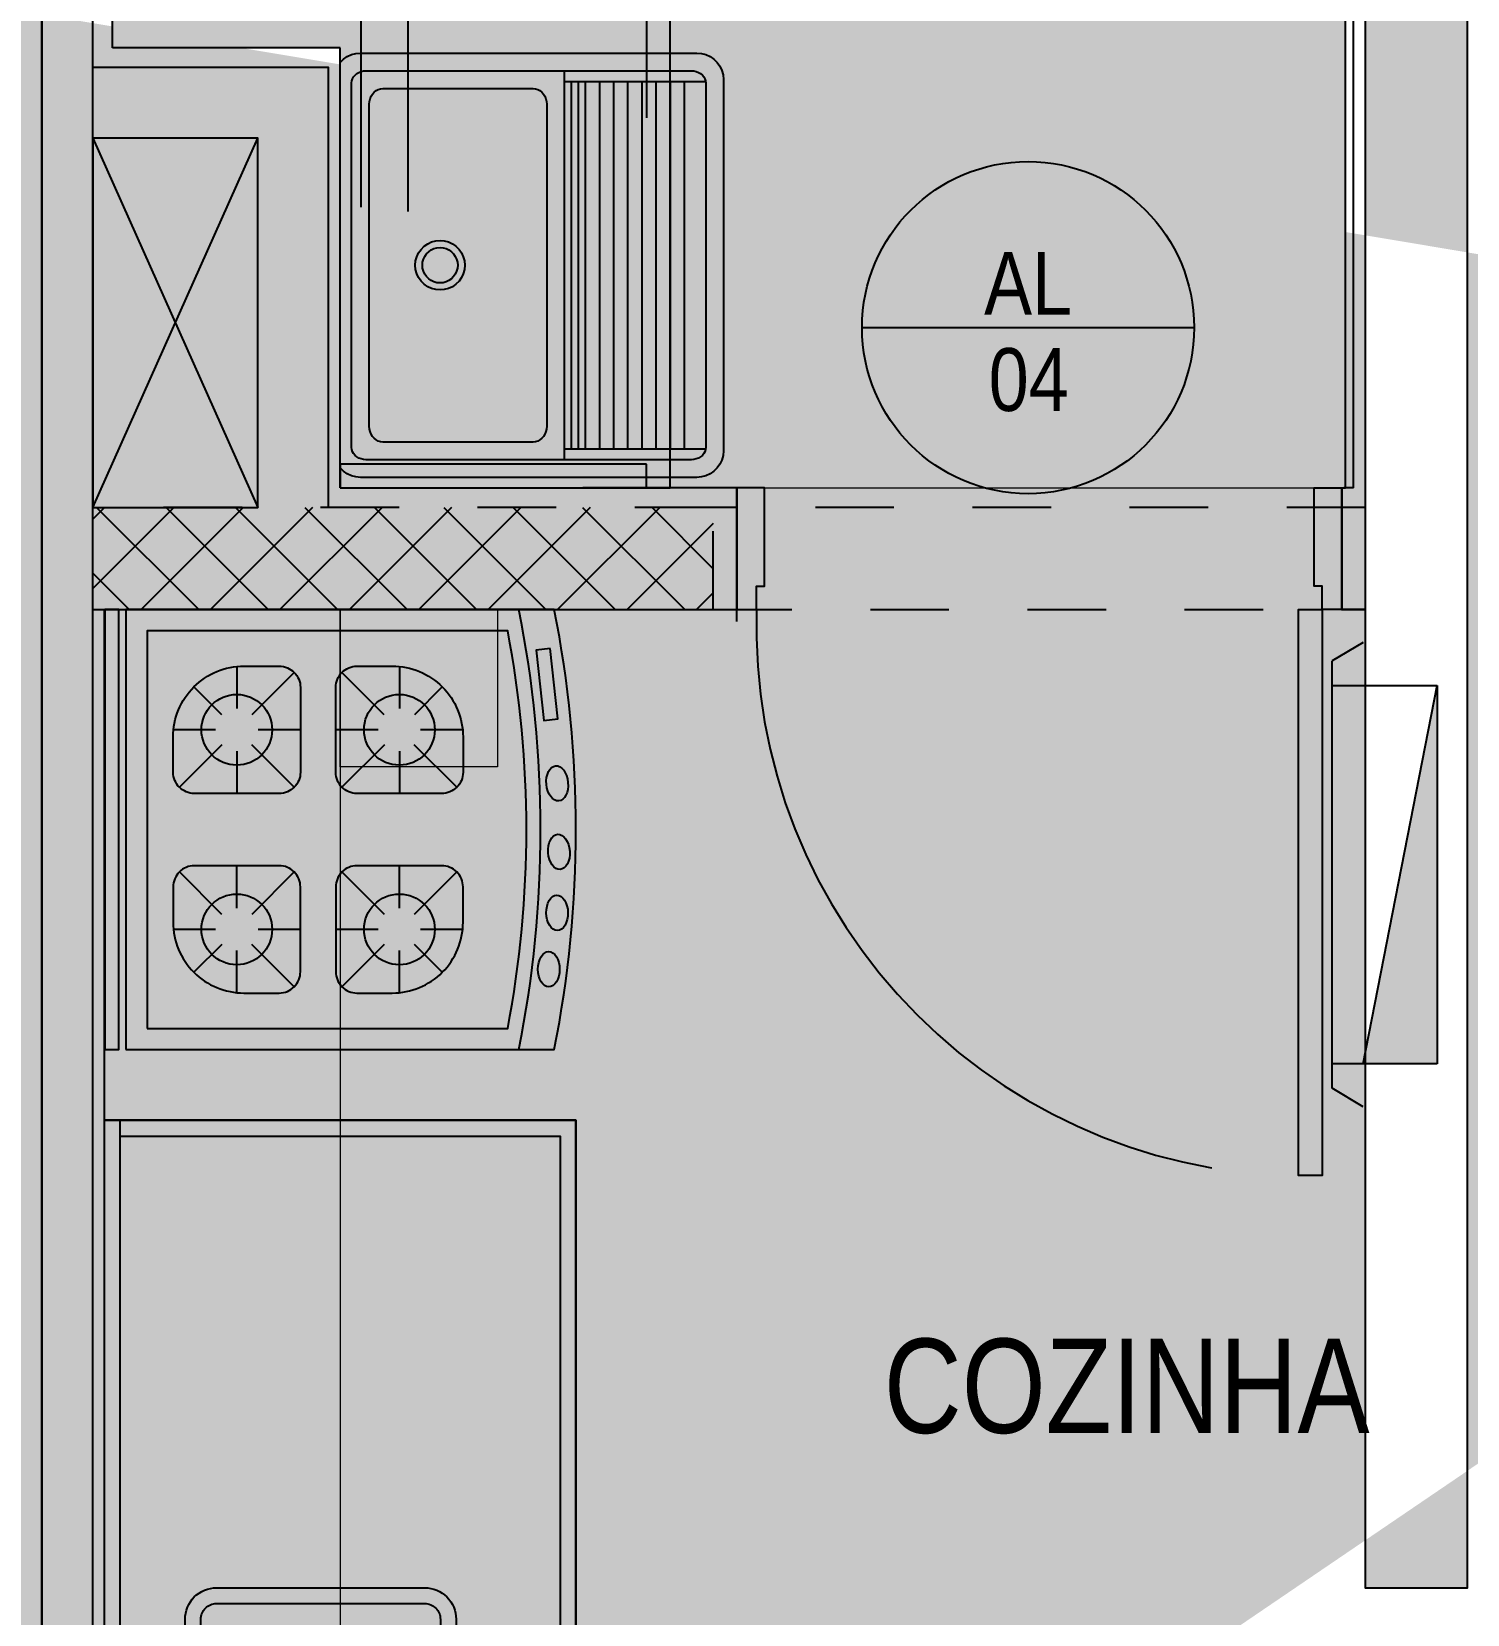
# Model space of a CAD drawing. Header units: millimetres. Extents: x -123 to 570, y -34 to 184.
# Drawn here: x -10.228 to -8.4, y 5.911 to 7.926 of the extents above; entities that cross this region are included whole.
import ezdxf
from ezdxf.enums import TextEntityAlignment as Align

# ---------------------------------------------------------------- set-up
doc = ezdxf.new("R2010")
doc.units = ezdxf.units.MM
doc.linetypes.add('TIPO$0$DASHDOT2', pattern=[12.7, 6.35, -3.175, 0, -3.175])
doc.linetypes.add('TIPO$0$DASHEDX2', pattern=[1.5, 1, -0.5])
for name, color, linetype in [('ARQ-SIM', 1, 'Continuous'), ('ARQ-TXT', 2, 'Continuous'), ('TIPO$0$1', 232, 'TIPO$0$DASHEDX2'), ('TIPO$0$102', 1, 'Continuous'), ('TIPO$0$3', 2, 'Continuous'), ('TIPO$0$ARQ-ALV ACAB', 4, 'Continuous'), ('TIPO$0$ARQ-ALV OSSO', 5, 'Continuous'), ('TIPO$0$ARQ-AUX', 7, 'Continuous'), ('TIPO$0$ARQ-CAX @ 1', 1, 'Continuous'), ('TIPO$0$ARQ-EIXO', 1, 'TIPO$0$DASHDOT2'), ('TIPO$0$ARQ-HID', 7, 'Continuous'), ('TIPO$0$ARQ-HTC', 251, 'Continuous'), ('TIPO$0$ARQ-MOB', 7, 'Continuous'), ('TIPO$0$ARQ-PRJ', 7, 'TIPO$0$DASHEDX2'), ('TIPO$0$ARQ-SIM', 1, 'Continuous'), ('TIPO$0$TME-SIMBOLOGIA', 7, 'Continuous')]:
    doc.layers.add(name, color=color, linetype=linetype)
doc.layers.add('TIPO$0$ARQ-FORRO', color=9, linetype='Continuous', lineweight=5)
doc.styles.add('Adesa', font='ARIALN.TTF')

# ---------------------------------------------------------------- blocks, each defined once
blk = doc.blocks.new('TIPO$0$PL  APTO TIPO 1')
at = {"layer": 'TIPO$0$ARQ-EIXO'}
blk.add_lwpolyline([(-8.425, 4.5225), (-10.215, 4.5225), (-10.215, 9.435)], dxfattribs=at)
blk = doc.blocks.new('TIPO$0$ARQ-MOB-COZ FOG')
at = {"layer": 'TIPO$0$ARQ-MOB'}
for p, q in [((-0.122, -0.1412), (-0.122, -0.0872)), ((-0.1029, -0.1491), (-0.0489, -0.0951)), ((0.1129, -0.1491), (0.0589, -0.0951)), ((0.132, -0.1412), (0.132, -0.0872)), ((-0.1411, -0.149), (-0.1766, -0.1135)), ((0.1511, -0.149), (0.1866, -0.1135)), ((-0.203, -0.1682), (-0.149, -0.1682)), ((-0.095, -0.1682), (-0.041, -0.1682)), ((0.105, -0.1682), (0.051, -0.1682)), ((0.213, -0.1682), (0.159, -0.1682)), ((-0.1951, -0.2413), (-0.1411, -0.1873)), ((-0.122, -0.2492), (-0.122, -0.1952)), ((-0.0489, -0.2412), (-0.1029, -0.1872)), ((0.0589, -0.2412), (0.1129, -0.1872)), ((0.132, -0.2492), (0.132, -0.1952)), ((0.2051, -0.2413), (0.1511, -0.1873)), ((-0.1411, -0.356), (-0.1951, -0.3021)), ((-0.122, -0.3482), (-0.122, -0.2942)), ((-0.1029, -0.3561), (-0.0489, -0.3021)), ((0.1129, -0.3561), (0.0589, -0.3021)), ((0.132, -0.3482), (0.132, -0.2942)), ((0.1511, -0.356), (0.2051, -0.3021)), ((-0.203, -0.3752), (-0.149, -0.3752)), ((-0.095, -0.3752), (-0.041, -0.3752)), ((0.105, -0.3752), (0.051, -0.3752)), ((0.213, -0.3752), (0.159, -0.3752)), ((-0.1766, -0.4298), (-0.1411, -0.3943)), ((-0.122, -0.4562), (-0.122, -0.4022)), ((-0.0489, -0.4482), (-0.1029, -0.3942)), ((0.0589, -0.4482), (0.1129, -0.3942)), ((0.132, -0.4562), (0.132, -0.4022)), ((0.1867, -0.4298), (0.1511, -0.3943))]:
    blk.add_line(p, q, dxfattribs=at)
for points in [[(0.285, -0.018), (0.285, 0), (-0.275, 0), (-0.275, -0.018)], [(0.2354, -0.5671), (0.2335, -0.5492), (0.144, -0.5589), (0.1459, -0.5768)]]:
    blk.add_lwpolyline(points, close=True, dxfattribs=at)
for points in [[(-0.275, -0.027), (-0.275, -0.5724, 0.09861), (0.285, -0.5724), (0.285, -0.027)], [(-0.248, -0.054), (-0.248, -0.5131, 0.094389), (0.258, -0.5131), (0.258, -0.054)], [(-0.041, -0.2222), (-0.041, -0.1142, 0.414214), (-0.068, -0.0872), (-0.113, -0.0872, 0.414214), (-0.203, -0.1772), (-0.203, -0.2222, 0.414214), (-0.176, -0.2492), (-0.068, -0.2492, 0.414214)], [(0.051, -0.2222), (0.051, -0.1142, -0.414214), (0.078, -0.0872), (0.123, -0.0872, -0.414214), (0.213, -0.1772), (0.213, -0.2222, -0.414214), (0.186, -0.2492), (0.078, -0.2492, -0.414214)], [(-0.041, -0.4292), (-0.041, -0.3212, 0.414214), (-0.068, -0.2942), (-0.176, -0.2942, 0.414214), (-0.203, -0.3212), (-0.203, -0.3662, 0.414214), (-0.113, -0.4562), (-0.068, -0.4562, 0.414214)], [(0.051, -0.4292), (0.051, -0.3212, -0.414214), (0.078, -0.2942), (0.186, -0.2942, -0.414214), (0.213, -0.3212), (0.213, -0.3662, -0.414214), (0.123, -0.4562), (0.078, -0.4562, -0.414214)]]:
    blk.add_lwpolyline(points, format="xyb", close=True, dxfattribs=at)
for centre in [(-0.122, -0.1682), (0.132, -0.1682), (-0.122, -0.3752), (0.132, -0.3752)]:
    blk.add_circle(centre, 0.045, dxfattribs=at)
blk.add_arc((0.005, 0.8731), 1.4281, 258.6932, 281.3068, dxfattribs=at)
for centre, major_axis in [((-0.1728, -0.5654), (0.0225, 0)), ((-0.1009, -0.576), (0.0225, 0.0004)), ((-0.0234, -0.5783), (0.0224, 0.0016)), ((0.0638, -0.5761), (0.0224, 0.002))]:
    blk.add_ellipse(centre, major_axis=major_axis, ratio=0.612901, start_param=3.141593, end_param=9.424778, dxfattribs=at)
blk = doc.blocks.new('TIPO$0$LAYOUT APTO TIPO 2')
at = {"layer": 'TIPO$0$ARQ-MOB', "xscale": -1, "rotation": 90}
blk.add_blockref('TIPO$0$ARQ-MOB-COZ FOG', (-25.475, -6.905, 0), dxfattribs=at)
blk = doc.blocks.new('TIPO$0$00002ITA-AIT-PR-008-BSE-PLA-TIP-R00$0$Cuba 1')
blk.add_line((0.205, 0.305), (0.205, 0.04))
for points in [[(0.165, 0, 0.414214), (0.205, 0.04), (0.205, 0.305, 0.414214), (0.165, 0.345), (-0.165, 0.345, 0.414214), (-0.205, 0.305), (-0.205, 0.04, 0.414214), (-0.165, 0)], [(-0.165, 0.02), (0.165, 0.02, 0.414214), (0.185, 0.04), (0.185, 0.305, 0.414214), (0.165, 0.325), (-0.165, 0.325, 0.414214), (-0.185, 0.305), (-0.185, 0.04, 0.414214)]]:
    blk.add_lwpolyline(points, format="xyb", close=True)
for radius in [0.0337, 0.0237]:
    blk.add_circle((0, 0.1725), radius)
blk = doc.blocks.new('*U1305')
at = {"linetype": 'Continuous'}
blk.add_lwpolyline([(0, 0), (0, 0.6), (-1.2, 0.6), (-1.2, 0)], dxfattribs=at)
at = {"lineweight": -2}
for points in [[(-1.2, 0), (-1.2, 0.6), (0, 0.6), (0, 0)], [(-1.18, 0.02), (-1.18, 0.58), (-0.02, 0.58), (-0.02, 0.02)], [(0, 0.02), (-1.2, 0.02)], [(0, 0), (-1.2, 0)]]:
    blk.add_lwpolyline(points, dxfattribs=at)
at = {"lineweight": -2, "extrusion": (0, 0, -1), "zscale": -1, "rotation": 180}
blk.add_blockref('TIPO$0$00002ITA-AIT-PR-008-BSE-PLA-TIP-R00$0$Cuba 1', (0.4, 0.4475), dxfattribs=at)
blk = doc.blocks.new('*U1310')
for points in [[(0, 0), (0, 0.7204), (0.03, 0.7204), (0.03, 0)], [(-0.025, 0), (0, 0), (0, -0.03), (0.01, -0.03), (0.01, -0.155), (-0.025, -0.155), (-0.025, 0)], [(0.745, 0), (0.72, 0), (0.72, -0.03), (0.71, -0.03), (0.71, -0.155), (0.745, -0.155), (0.745, 0)]]:
    blk.add_lwpolyline(points, close=True)
at = {"layer": 'TIPO$0$ARQ-PRJ'}
blk.add_arc((0.0208, 0.0212), 0.6996, 358.2599, 91.7013, dxfattribs=at)
blk = doc.blocks.new('TIPO$0$qdc')
blk.add_hatch(color=251).paths.add_polyline_path([(0.1605, -0.063), (0.1605, 0), (-0.1605, -0.063)])
for p, q in [((-0.197, 0), (-0.1814, 0.0263)), ((0.1814, 0.0263), (-0.1814, 0.0263)), ((-0.1605, 0.0263), (-0.1605, -0.063)), ((0.1605, -0.063), (0.1605, 0.0263)), ((0.197, 0), (0.1814, 0.0263)), ((0.1605, 0), (-0.1605, -0.063)), ((-0.1605, -0.063), (0.1605, -0.063))]:
    blk.add_line(p, q)
blk = doc.blocks.new('TIPO$0$PL APTO TIPO 3')
at = {"layer": 'TIPO$0$ARQ-FORRO'}
h = blk.add_hatch(color=256, dxfattribs=at)
h.dxf.hatch_style = 1
h.paths.add_polyline_path([(-10.135, 7.19), (-9.835, 7.19), (-9.835, 4.58), (-10.135, 4.58)])
h = blk.add_hatch(color=256, dxfattribs=at)
h.dxf.hatch_style = 1
h.paths.add_polyline_path([(-9.835, 7.19), (-9.635, 7.19), (-9.635, 6.99), (-9.835, 6.99)])
at = {"layer": 'TIPO$0$ARQ-ALV ACAB'}
for p, q in [((-10.125, 7.905), (-10.125, 9.215)), ((-8.555, 7.345), (-8.555, 8.095)), ((-9.33, 7.345), (-9.5262, 7.345, 0)), ((-9.33, 7.19), (-9.33, 7.345)), ((-8.56, 7.345), (-8.555, 7.345)), ((-8.56, 7.19), (-8.56, 7.345)), ((-10.135, 4.58), (-10.135, 7.19)), ((-10.135, 7.19), (-9.33, 7.19)), ((-8.53, 7.19), (-8.56, 7.19))]:
    blk.add_line(p, q, dxfattribs=at)
at = {"layer": 'TIPO$0$ARQ-EIXO'}
blk.add_lwpolyline([(-10.215, 9.545), (-10.215, 4.445)], dxfattribs=at)
at = {"layer": 'TIPO$0$ARQ-FORRO'}
for points in [[(-10.135, 7.19), (-9.835, 7.19), (-9.835, 4.58), (-10.135, 4.58)], [(-9.835, 7.19), (-9.635, 7.19), (-9.635, 6.99), (-9.835, 6.99)]]:
    blk.add_lwpolyline(points, close=True, dxfattribs=at)
at = {"layer": 'TIPO$0$ARQ-HTC'}
blk.add_line((-9.33, 7.175), (-9.33, 7.325), dxfattribs=at)
at = {"layer": 'TIPO$0$ARQ-CAX @ 1', "rotation": 180}
blk.add_blockref('*U1310', (-8.585, 7.19), dxfattribs=at)
at = {"layer": 'TIPO$0$ARQ-HID', "extrusion": (0, 0, -1), "xscale": -1.000000000000005, "zscale": -1.000000000000005, "rotation": 90}
blk.add_blockref('*U1305', (10.135, 5.34), dxfattribs=at)
at = {"layer": 'TIPO$0$TME-SIMBOLOGIA', "xscale": -1.500000000000005, "yscale": 1.500000000000005, "zscale": 1.5, "rotation": 90}
blk.add_blockref('TIPO$0$qdc', (-8.5329, 6.8528), dxfattribs=at)
blk = doc.blocks.new('TIPO$0$ARQ-HID-TANQUE')
for p, q in [((-0.2621, -0.0041), (-0.258, 0)), ((-0.258, 0), (0.258, 0)), ((0.258, 0), (0.2621, -0.0041)), ((-0.27, -0.0258), (-0.2695, -0.0199)), ((-0.2695, -0.0199), (-0.268, -0.0143)), ((-0.268, -0.0143), (-0.2655, -0.009)), ((-0.2655, -0.009), (-0.2621, -0.0041)), ((-0.2439, -0.0211), (-0.242, -0.0189)), ((-0.242, -0.0189), (-0.2398, -0.0171)), ((-0.2398, -0.0171), (-0.2373, -0.0157)), ((-0.2373, -0.0157), (-0.2347, -0.0149)), ((-0.2347, -0.0149), (-0.232, -0.0146)), ((-0.232, -0.0146), (0.232, -0.0146)), ((0.232, -0.0146), (0.2347, -0.0149)), ((0.2347, -0.0149), (0.2373, -0.0157)), ((0.2373, -0.0157), (0.2398, -0.0171)), ((0.2398, -0.0171), (0.242, -0.0189)), ((0.242, -0.0189), (0.2439, -0.0211)), ((0.2621, -0.0041), (0.2655, -0.009)), ((0.2655, -0.009), (0.268, -0.0143)), ((0.268, -0.0143), (0.2695, -0.0199)), ((0.2695, -0.0199), (0.27, -0.0258)), ((-0.27, -0.0258), (-0.27, -0.0258)), ((-0.27, -0.4542), (-0.27, -0.0258)), ((-0.2475, -0.0328), (-0.2473, -0.0297)), ((-0.2475, -0.0328), (-0.2475, -0.0328)), ((-0.2475, -0.4472), (-0.2475, -0.0328)), ((-0.2473, -0.0297), (-0.2466, -0.0266)), ((-0.2466, -0.0266), (-0.2454, -0.0237)), ((-0.2454, -0.0237), (-0.2439, -0.0211)), ((0.2439, -0.0211), (0.2454, -0.0237)), ((0.2454, -0.0237), (0.2466, -0.0266)), ((0.2466, -0.0266), (0.2473, -0.0297)), ((0.2473, -0.0297), (0.2475, -0.0328)), ((0.2475, -0.0328), (0.2475, -0.4472)), ((0.27, -0.0258), (0.27, -0.4542)), ((-0.234, -0.2854), (0.234, -0.2854)), ((-0.2695, -0.4601), (-0.27, -0.4542)), ((-0.268, -0.4657), (-0.2695, -0.4601)), ((-0.2473, -0.4504), (-0.2475, -0.4472)), ((-0.2466, -0.4534), (-0.2473, -0.4504)), ((-0.2454, -0.4563), (-0.2466, -0.4534)), ((-0.2439, -0.4589), (-0.2454, -0.4563)), ((-0.242, -0.4611), (-0.2439, -0.4589)), ((-0.2398, -0.463), (-0.242, -0.4611)), ((-0.2373, -0.4643), (-0.2398, -0.463)), ((0.2398, -0.463), (0.2373, -0.4643)), ((0.242, -0.4611), (0.2398, -0.463)), ((0.2439, -0.4589), (0.242, -0.4611)), ((0.2454, -0.4563), (0.2439, -0.4589)), ((0.2466, -0.4534), (0.2454, -0.4563)), ((0.2473, -0.4504), (0.2466, -0.4534)), ((0.2475, -0.4472), (0.2473, -0.4504)), ((0.2695, -0.4601), (0.268, -0.4657)), ((0.27, -0.4542), (0.2695, -0.4601)), ((-0.2655, -0.4711), (-0.268, -0.4657)), ((-0.2621, -0.4759), (-0.2655, -0.4711)), ((-0.258, -0.48), (-0.2621, -0.4759)), ((-0.2532, -0.4834), (-0.258, -0.48)), ((-0.2479, -0.4859), (-0.2532, -0.4834)), ((-0.2347, -0.4651), (-0.2373, -0.4643)), ((-0.232, -0.4654), (-0.2347, -0.4651)), ((0.232, -0.4654), (-0.232, -0.4654)), ((0.2347, -0.4651), (0.232, -0.4654)), ((0.2373, -0.4643), (0.2347, -0.4651)), ((0.2532, -0.4834), (0.2479, -0.4859)), ((0.258, -0.48), (0.2532, -0.4834)), ((0.2621, -0.4759), (0.258, -0.48)), ((0.2655, -0.4711), (0.2621, -0.4759)), ((0.268, -0.4657), (0.2655, -0.4711)), ((-0.2422, -0.4874), (-0.2479, -0.4859)), ((-0.2364, -0.4879), (-0.2422, -0.4874)), ((0.2364, -0.4879), (-0.2364, -0.4879)), ((0.2422, -0.4874), (0.2364, -0.4879)), ((0.2479, -0.4859), (0.2422, -0.4874))]:
    blk.add_line(p, q)
at = {"color": 7}
for p, q in [((-0.2179, -0.0412), (-0.215, -0.0394)), ((-0.215, -0.0394), (-0.2118, -0.0382)), ((-0.2118, -0.0382), (-0.2085, -0.0374)), ((-0.2085, -0.0374), (-0.205, -0.0371)), ((-0.205, -0.0371), (0.205, -0.0371)), ((0.205, -0.0371), (0.2085, -0.0374)), ((0.2085, -0.0374), (0.2118, -0.0382)), ((0.2118, -0.0382), (0.215, -0.0394)), ((0.215, -0.0394), (0.2179, -0.0412)), ((-0.225, -0.0544), (-0.2247, -0.0514)), ((-0.225, -0.0544), (-0.225, -0.0544)), ((-0.225, -0.2456), (-0.225, -0.0544)), ((-0.2247, -0.0514), (-0.2238, -0.0485)), ((-0.2238, -0.0485), (-0.2223, -0.0458)), ((-0.2223, -0.0458), (-0.2203, -0.0433)), ((-0.2203, -0.0433), (-0.2179, -0.0412)), ((0.2179, -0.0412), (0.2203, -0.0433)), ((0.2203, -0.0433), (0.2223, -0.0458)), ((0.2223, -0.0458), (0.2238, -0.0485)), ((0.2238, -0.0485), (0.2247, -0.0514)), ((0.2247, -0.0514), (0.225, -0.0544)), ((0.225, -0.0544), (0.225, -0.2456)), ((-0.0202, -0.103), (-0.0158, -0.0999)), ((-0.0158, -0.0999), (-0.0108, -0.0975)), ((-0.0108, -0.0975), (-0.0055, -0.0961)), ((-0.0055, -0.0961), (0, -0.0956)), ((0, -0.0956), (0.0055, -0.0961)), ((0.0055, -0.0961), (0.0108, -0.0975)), ((0.0108, -0.0975), (0.0158, -0.0999)), ((0.0158, -0.0999), (0.0202, -0.103)), ((-0.031, -0.1217), (-0.0296, -0.1164)), ((-0.0296, -0.1164), (-0.0273, -0.1114)), ((-0.0273, -0.1114), (-0.0241, -0.1069)), ((-0.0241, -0.1069), (-0.0202, -0.103)), ((-0.0222, -0.1232), (-0.0211, -0.1194)), ((-0.0211, -0.1194), (-0.0195, -0.1159)), ((-0.0195, -0.1159), (-0.0172, -0.1127)), ((-0.0172, -0.1127), (-0.0145, -0.1099)), ((-0.0145, -0.1099), (-0.0113, -0.1076)), ((-0.0113, -0.1076), (-0.0077, -0.106)), ((-0.0077, -0.106), (-0.0039, -0.105)), ((-0.0039, -0.105), (0, -0.1046)), ((0, -0.1046), (0.0039, -0.105)), ((0.0039, -0.105), (0.0077, -0.106)), ((0.0077, -0.106), (0.0113, -0.1076)), ((0.0113, -0.1076), (0.0145, -0.1099)), ((0.0145, -0.1099), (0.0172, -0.1127)), ((0.0172, -0.1127), (0.0195, -0.1159)), ((0.0195, -0.1159), (0.0211, -0.1194)), ((0.0202, -0.103), (0.0241, -0.1069)), ((0.0211, -0.1194), (0.0222, -0.1232)), ((0.0241, -0.1069), (0.0273, -0.1114)), ((0.0273, -0.1114), (0.0296, -0.1164)), ((0.0296, -0.1164), (0.031, -0.1217)), ((-0.0315, -0.1271), (-0.031, -0.1217)), ((-0.031, -0.1326), (-0.0315, -0.1271)), ((-0.0296, -0.1379), (-0.031, -0.1326)), ((-0.0273, -0.1429), (-0.0296, -0.1379)), ((-0.0225, -0.1271), (-0.0222, -0.1232)), ((-0.0222, -0.131), (-0.0225, -0.1271)), ((-0.0211, -0.1348), (-0.0222, -0.131)), ((-0.0195, -0.1384), (-0.0211, -0.1348)), ((-0.0172, -0.1416), (-0.0195, -0.1384)), ((0.0195, -0.1384), (0.0172, -0.1416)), ((0.0211, -0.1348), (0.0195, -0.1384)), ((0.0222, -0.131), (0.0211, -0.1348)), ((0.0222, -0.1232), (0.0225, -0.1271)), ((0.0225, -0.1271), (0.0222, -0.131)), ((0.0296, -0.1379), (0.0273, -0.1429)), ((0.031, -0.1326), (0.0296, -0.1379)), ((0.031, -0.1217), (0.0315, -0.1271)), ((0.0315, -0.1271), (0.031, -0.1326)), ((-0.0241, -0.1474), (-0.0273, -0.1429)), ((-0.0202, -0.1513), (-0.0241, -0.1474)), ((-0.0158, -0.1544), (-0.0202, -0.1513)), ((-0.0145, -0.1444), (-0.0172, -0.1416)), ((-0.0108, -0.1567), (-0.0158, -0.1544)), ((-0.0113, -0.1466), (-0.0145, -0.1444)), ((-0.0077, -0.1483), (-0.0113, -0.1466)), ((-0.0055, -0.1582), (-0.0108, -0.1567)), ((-0.0039, -0.1493), (-0.0077, -0.1483)), ((0, -0.1586), (-0.0055, -0.1582)), ((0, -0.1496), (-0.0039, -0.1493)), ((0.0039, -0.1493), (0, -0.1496)), ((0.0055, -0.1582), (0, -0.1586)), ((0.0077, -0.1483), (0.0039, -0.1493)), ((0.0108, -0.1567), (0.0055, -0.1582)), ((0.0113, -0.1466), (0.0077, -0.1483)), ((0.0158, -0.1544), (0.0108, -0.1567)), ((0.0145, -0.1444), (0.0113, -0.1466)), ((0.0172, -0.1416), (0.0145, -0.1444)), ((0.0202, -0.1513), (0.0158, -0.1544)), ((0.0241, -0.1474), (0.0202, -0.1513)), ((0.0273, -0.1429), (0.0241, -0.1474)), ((-0.2247, -0.2486), (-0.225, -0.2456)), ((-0.2238, -0.2515), (-0.2247, -0.2486)), ((-0.2223, -0.2542), (-0.2238, -0.2515)), ((-0.2203, -0.2567), (-0.2223, -0.2542)), ((-0.2179, -0.2588), (-0.2203, -0.2567)), ((-0.215, -0.2606), (-0.2179, -0.2588)), ((-0.2118, -0.2618), (-0.215, -0.2606)), ((-0.2085, -0.2626), (-0.2118, -0.2618)), ((0.2118, -0.2618), (0.2085, -0.2626)), ((0.215, -0.2606), (0.2118, -0.2618)), ((0.2179, -0.2588), (0.215, -0.2606)), ((0.2203, -0.2567), (0.2179, -0.2588)), ((0.2223, -0.2542), (0.2203, -0.2567)), ((0.2238, -0.2515), (0.2223, -0.2542)), ((0.2247, -0.2486), (0.2238, -0.2515)), ((0.225, -0.2456), (0.2247, -0.2486)), ((-0.205, -0.2629), (-0.2085, -0.2626)), ((0.205, -0.2629), (-0.205, -0.2629)), ((0.2085, -0.2626), (0.205, -0.2629)), ((-0.2475, -0.2854), (0.2475, -0.2854)), ((-0.234, -0.4654), (-0.234, -0.2854)), ((-0.234, -0.2944), (0.234, -0.2944)), ((-0.234, -0.2944), (0.234, -0.2944)), ((0.234, -0.2854), (0.234, -0.4654)), ((-0.234, -0.3034), (0.234, -0.3034)), ((-0.234, -0.3124), (0.234, -0.3124)), ((-0.234, -0.3304), (0.234, -0.3304)), ((-0.234, -0.3484), (0.234, -0.3484)), ((-0.234, -0.3664), (0.234, -0.3664)), ((-0.234, -0.3844), (0.234, -0.3844)), ((-0.234, -0.4024), (0.234, -0.4024)), ((-0.234, -0.4204), (0.234, -0.4204)), ((-0.234, -0.4384), (0.234, -0.4384))]:
    blk.add_line(p, q, dxfattribs=at)
blk = doc.blocks.new('TIPO$0$a.s. tipo 3')
at = {"layer": 'TIPO$0$ARQ-FORRO'}
h = blk.add_hatch(color=256, dxfattribs=at)
h.dxf.hatch_style = 1
h.paths.add_polyline_path([(4.205, 1.895), (0.025, 1.895), (0.025, 0.585), (0.315, 0.585), (0.315, 0.025), (1.595, 0.025), (1.595, 0.775), (4.205, 0.775)])
h.paths.add_polyline_path([(0.5897, 0.875), (0.5897, 1.175), (0.3397, 1.175), (0.3397, 0.875)], flags=16)
h.paths.add_polyline_path([(0.5597, 0.905), (0.5597, 1.145), (0.3697, 1.145), (0.3697, 0.905)], flags=0)
at = {"layer": 'TIPO$0$ARQ-ALV ACAB'}
for p, q in [((0.315, 0.585), (0.025, 0.585)), ((0.315, 0.025), (0.315, 0.585))]:
    blk.add_line(p, q, dxfattribs=at)
at = {"layer": 'TIPO$0$ARQ-ALV OSSO'}
blk.add_lwpolyline([(0.3, 0), (0.3, 0.56), (0, 0.56)], dxfattribs=at)
blk.add_lwpolyline([(0, 0.47), (0, 0), (0.21, 0), (0.21, 0.47)], close=True, dxfattribs=at)
at = {"layer": 'TIPO$0$ARQ-FORRO'}
blk.add_lwpolyline([(4.205, 1.895), (0.025, 1.895), (0.025, 0.585), (0.315, 0.585), (0.315, 0.025), (1.595, 0.025), (1.595, 0.775), (4.205, 0.775)], close=True, dxfattribs=at)
at = {"layer": 'TIPO$0$ARQ-PRJ'}
for p, q in [((0.3412, 2.2139, 0), (0.3412, 0.3825, 0)), ((0.4012, 2.2139, 0), (0.4012, 0.3767, 0))]:
    blk.add_line(p, q, dxfattribs=at)
at = {"layer": 'TIPO$0$ARQ-PRJ', "elevation": 0}
blk.add_lwpolyline([(0.735, 1.4961), (0.705, 1.4961), (0.705, 0.025), (0.735, 0.025)], close=True, dxfattribs=at)
at = {"layer": 'TIPO$0$ARQ-PRJ'}
blk.add_lwpolyline([(0.315, 0.025), (0.705, 0.025), (0.705, 0.055), (0.315, 0.055)], close=True, dxfattribs=at)
at = {"layer": 'TIPO$0$ARQ-SIM'}
for points in [[(0, 0.47), (0.21, 0)], [(0, 0), (0.21, 0.47)]]:
    blk.add_lwpolyline(points, dxfattribs=at)
at = {"layer": 'TIPO$0$ARQ-HID', "rotation": 90.00006226801139}
blk.add_blockref('TIPO$0$ARQ-HID-TANQUE', (0.315, 0.3084), dxfattribs=at)
blk = doc.blocks.new('TIPO$0$_H0C17BA0B36-009')
for p, q in [((1703.009027, -409.472482), (1713.985341, -398.496167)), ((1703.009027, -400.633647), (1705.146507, -398.496167)), ((1719.643713, -411.496167), (1706.643713, -398.496167)), ((1709.824176, -411.496167), (1722.824176, -398.496167)), ((1728.482547, -411.496167), (1715.482547, -398.496167)), ((1718.663011, -411.496167), (1731.663011, -398.496167)), ((1737.321382, -411.496167), (1724.321382, -398.496167)), ((1727.501846, -411.496167), (1740.501846, -398.496167)), ((1746.160217, -411.496167), (1733.160217, -398.496167)), ((1736.34068, -411.496167), (1749.34068, -398.496167)), ((1754.999052, -411.496167), (1741.999052, -398.496167)), ((1745.179515, -411.496167), (1758.179515, -398.496167)), ((1763.837886, -411.496167), (1750.837886, -398.496167)), ((1754.01835, -411.496167), (1767.01835, -398.496167)), ((1772.676721, -411.496167), (1759.676721, -398.496167)), ((1762.857185, -411.496167), (1775.857185, -398.496167)), ((1781.515556, -411.496167), (1768.515556, -398.496167)), ((1782.001832, -403.143609), (1777.354391, -398.496167)), ((1771.696019, -411.496167), (1782.001832, -401.190355)), ((1710.804878, -411.496167), (1703.009027, -403.700316)), ((1780.534854, -411.496167), (1782.001832, -410.029189))]:
    blk.add_line(p, q)
blk = doc.blocks.new('TIPO$0$est-lo-09-tip-r00')
at = {"layer": 'TIPO$0$3'}
h = blk.add_hatch(color=251, dxfattribs=at)
h.dxf.hatch_style = 1
h.paths.add_polyline_path([(-2375.992577, 18.001956), (-2388.992577, 18.001956), (-2388.992577, -40.001693), (-2375.992577, -40.001693)], flags=17)
h.paths.add_polyline_path([(-1803.99382, 289.498499), (-1817.000718, 289.498499), (-1817.000718, 195.002164), (-1803.99382, 195.002164)], flags=16)
h.paths.add_polyline_path([(-1804.000718, 36.502164), (-1816.99382, 36.502164), (-1816.99382, -10.497836), (-1804.000718, -10.497836)], flags=16)
h.paths.add_polyline_path([(1727.995651, -562.499994), (1714.995651, -562.499994), (1714.995651, -894.500027), (1660.995651, -894.500027), (1660.995651, -907.499999), (1735.002007, -907.499999), (1735.002007, -894.500027), (1727.995651, -894.500027)], flags=17)
h.paths.add_polyline_path([(2136.001786, 279.499999), (2060.005069, 279.499999), (2060.005069, 266.499999), (2123.001786, 266.499999), (2123.001786, -95.499758), (2136.001786, -95.499758)], flags=17)
h.paths.add_polyline_path([(2136.001789, -532.500242), (2123.001789, -532.500242), (2123.001789, -894.499999), (2060.005071, -894.499999), (2060.005071, -907.499999), (2136.001789, -907.499999)], flags=17)
h.paths.add_polyline_path([(1026.001832, -464.49656), (1026.001832, -451.49656), (1112.001832, -451.49656), (1112.001832, -438.500019), (863.513007, -438.500019), (863.513007, -451.499837), (1013.001832, -451.499837), (1013.001832, -930.499719), (1026.001832, -930.499719)], flags=17)
h.paths.add_polyline_path([(-747.529904, 302.500206), (-880.06261, 302.500206), (-880.06261, 289.499913), (-800.993385, 289.499913), (-800.993385, -10.497836), (-787.993385, -10.497836), (-787.993385, 289.498499), (-747.529904, 289.498499)], flags=17)
h.paths.add_polyline_path([(356.071679, 302.500206), (223.538972, 302.500206), (223.538972, 289.498875), (264.002723, 289.498875), (264.002723, -10.497836), (277.002723, -10.497836), (277.002723, 289.500289), (356.071679, 289.500289)], flags=17)
h.paths.add_polyline_path([(590.007456, 302.500084), (507.076714, 302.500084), (507.076714, 289.500123), (577.007456, 289.500123), (577.007456, 159.498275), (590.007456, 159.498275)], flags=17)
h.paths.add_polyline_path([(1728.001789, 266.500027), (1735.008144, 266.500027), (1735.008144, 279.499999), (1661.001789, 279.499999), (1661.001789, 266.500027), (1715.001789, 266.500027), (1715.001789, -65.500006), (1728.001789, -65.500006)], flags=17)
h.paths.add_polyline_path([(-2114.993661, -787.499867), (-2127.993661, -787.499867), (-2127.993661, -930.500084), (-2045.062919, -930.500084), (-2045.062919, -917.500123), (-2114.993661, -917.500123)], flags=17)
h.paths.add_polyline_path([(-1761.530069, -917.498499), (-1803.99382, -917.498499), (-1803.99382, -617.502164), (-1816.99382, -617.502164), (-1816.99382, -917.499913), (-1894.062776, -917.499913), (-1894.062776, -930.500206), (-1761.530069, -930.500206)], flags=17)
h.paths.add_polyline_path([(-747.529888, -917.498499), (-787.993369, -917.498499), (-787.993369, -617.502164), (-800.993369, -617.502164), (-800.993369, -917.499913), (-880.062594, -917.499913), (-880.062594, -930.500206), (-747.529888, -930.500206)], flags=17)
h.paths.add_polyline_path([(356.071694, -917.500289), (277.002739, -917.500289), (277.002739, -617.502164), (264.002739, -617.502164), (264.002739, -917.498875), (223.538988, -917.498875), (223.538988, -930.500206), (356.071694, -930.500206)], flags=17)
h.paths.add_polyline_path([(590.007472, -787.499447), (577.007472, -787.499447), (577.007472, -917.500123), (507.076729, -917.500123), (507.076729, -930.500084), (590.007472, -930.500084)], flags=17)
h.paths.add_polyline_path([(-3660.993102, -532.500242), (-3673.993102, -532.500242), (-3673.993102, -907.499999), (-3597.996385, -907.499999), (-3597.996385, -894.49761), (-3660.993102, -894.49761)], flags=17)
h.paths.add_polyline_path([(-3252.986965, -562.499994), (-3265.986965, -562.499994), (-3265.986965, -894.497638), (-3272.993321, -894.497638), (-3272.993321, -907.499999), (-3198.986965, -907.499999), (-3198.986965, -894.497638), (-3252.986965, -894.497638)], flags=17)
h.paths.add_polyline_path([(-2550.997638, -451.499837), (-2401.515711, -451.499837), (-2401.515711, -438.503249), (-2649.993146, -438.503249), (-2649.993146, -451.49656), (-2563.997638, -451.49656), (-2563.997638, -930.500027), (-2550.997638, -930.500027)], flags=17)
h.paths.add_polyline_path([(-2550.993146, 302.49999), (-2563.993146, 302.49999), (-2563.993146, -176.50344), (-2650.000044, -176.50344), (-2650.000044, -189.506437), (-2401.511219, -189.506437), (-2401.511219, -176.500163), (-2550.993146, -176.500163)], flags=17)
h.paths.add_polyline_path([(-3597.996385, 279.499999), (-3673.993102, 279.499999), (-3673.993102, -95.499758), (-3660.993102, -95.499758), (-3660.993102, 266.49761), (-3597.996385, 266.49761)], flags=17)
h.paths.add_polyline_path([(-3198.986965, 279.499999), (-3272.993321, 279.499999), (-3272.993321, 266.497638), (-3265.986965, 266.497638), (-3265.986965, -65.500006), (-3252.986965, -65.500006), (-3252.986965, 266.497638), (-3198.986965, 266.497638)], flags=17)
h.paths.add_polyline_path([(-1816.99382, 36.502164), (-1803.99382, 36.502164), (-1803.99382, 195.002164), (-1816.99382, 195.002164)], flags=16)
h.paths.add_polyline_path([(-1894.062776, 289.499913), (-1761.530069, 289.499913), (-1761.530069, 302.500206), (-1894.062776, 302.500206)], flags=17)
h.paths.add_polyline_path([(-2388.992577, 18.001956), (-2375.992577, 18.001956), (-2375.992577, 172.501956), (-2388.992577, 172.501956)], flags=17)
h.paths.add_polyline_path([(-250.997783, -238.49986), (-250.997783, 19.500477), (-1.993629, 19.500477), (-1.993629, 289.500057), (-505.997344, 289.500057), (-505.997344, -238.49986), (-518.996659, -238.49986), (-518.996659, 302.499777), (72.538117, 302.500048), (72.538101, 289.500048), (11.001294, 289.500048), (11.001294, -225.498516), (458.002719, -225.498516), (458.002719, -93.497584), (471.002719, -93.497584), (471.002719, -225.49866), (698.49589, -225.49866), (698.49589, -176.499632), (717.49589, -176.499632), (717.49589, -238.499632), (-59.49526, -238.498307), (-59.49526, -219.495241), (-1.993324, -219.495241), (-1.993324, 6.500477), (-237.997783, 6.500477), (-237.997783, -238.49986)], flags=17)
h.paths.add_polyline_path([(-253.972703, -930.499665), (-253.999161, -917.500551), (-233.997664, -917.505971), (-233.997664, -848.498966), (-214.997664, -848.498966), (-214.997664, -917.499702), (-1.997776, -917.499702), (-1.997776, -408.497721), (-214.997776, -408.497721), (-214.997776, -475.498482), (-233.99781, -475.498482), (-233.99781, -389.497472), (717.49589, -389.500368), (717.49589, -451.500368), (698.49589, -451.500368), (698.49589, -402.50134), (471.002719, -402.50134), (471.002719, -534.502416), (458.002719, -534.502416), (458.002719, -402.501484), (11.002224, -402.501484), (11.002224, -917.503962), (72.538742, -917.503962), (72.538742, -930.499665)], flags=17)
h.paths.add_polyline_path([(-596.529873, 302.501324), (-596.529873, 289.499382), (-534.996659, 289.501324), (-534.996659, -225.498516), (-981.993634, -225.498516), (-981.993634, -93.497584), (-994.993634, -93.497584), (-994.993634, -225.49866), (-1222.500601, -225.49866), (-1222.500601, -176.499632), (-1241.500601, -176.499632), (-1241.500601, -238.499632), (-521.996659, -238.498333), (-521.996659, 302.501324)])
h.paths.add_polyline_path([(-596.529873, -930.501324), (-596.529873, -917.499382), (-534.996659, -917.501324), (-534.996659, -402.501484), (-981.993634, -402.501484), (-981.993634, -534.502416), (-994.993634, -534.502416), (-994.993634, -402.50134), (-1222.500601, -402.50134), (-1222.500601, -451.500368), (-1241.500601, -451.500368), (-1241.500601, -389.500368), (-521.996659, -389.501667), (-521.996659, -930.501324)])
h.paths.add_polyline_path([(-1610.530054, 302.500057), (-1610.530054, 289.500233), (-1549.992996, 289.500057), (-1549.992996, -225.499863), (-1996.995289, -225.499863), (-1996.995289, -93.498931), (-2009.995289, -93.498931), (-2009.995289, -225.500008), (-2236.500767, -225.500008), (-2236.500767, -176.499929), (-2255.500767, -176.499929), (-2255.500767, -238.499632), (-1536.992764, -238.499632), (-1536.992764, -189.498656), (-1387.504156, -189.498656), (-1387.504156, -176.498838), (-1536.992996, -176.498838), (-1536.992996, 289.500948), (-1465.993228, 289.500948), (-1465.993228, 302.500057)], flags=17)
h.paths.add_polyline_path([(-1610.530054, -930.500057), (-1610.530054, -917.500233), (-1549.992996, -917.500057), (-1549.992996, -402.500137), (-1996.995289, -402.500137), (-1996.995289, -534.501069), (-2009.995289, -534.501069), (-2009.995289, -402.499992), (-2236.500767, -402.499992), (-2236.500767, -451.500071), (-2255.500767, -451.500071), (-2255.500767, -389.500368), (-1536.992764, -389.500368), (-1536.992764, -438.501344), (-1387.504156, -438.501344), (-1387.504156, -451.501162), (-1536.992996, -451.501162), (-1536.992996, -917.500948), (-1465.993228, -917.500948), (-1465.993228, -930.500057)], flags=17)
h.paths.add_polyline_path([(-1374.992182, -39.998708), (-1361.992182, -39.998708), (-1361.992182, 172.501292), (-1374.992182, 172.501292)], flags=17)
h.paths.add_polyline_path([(-1113.993385, 302.500084), (-1113.993385, 159.500091), (-1100.993511, 159.500091), (-1100.993511, 289.500123), (-1031.062769, 289.500123), (-1031.062769, 302.500084)], flags=17)
h.paths.add_polyline_path([(-2738.989837, -757.498618), (-2725.989837, -757.498618), (-2725.989837, -614.498622), (-2738.989837, -614.498622)], flags=17)
h.paths.add_polyline_path([(-2738.989837, -13.500085), (-2725.989837, -13.500085), (-2725.989837, 129.499915), (-2738.989837, 129.499915)], flags=17)
h.paths.add_polyline_path([(868.517926, -320.500001), (1153.517926, -320.500001), (1153.517926, -307.500001), (868.517926, -307.500001)], flags=17)
h.paths.add_polyline_path([(1801.006875, -307.500848), (1529.009362, -307.500848), (1529.009362, -185.501008), (1516.009362, -185.501008), (1516.009362, -307.500848), (1244.006903, -307.500848), (1244.006903, -320.500848), (1516.004922, -320.500848), (1516.004922, -442.500688), (1529.006903, -442.500688), (1529.006903, -320.5), (1801.006875, -320.5)], flags=17)
h.paths.add_polyline_path([(2136.006877, -246.500001), (2123.006873, -246.500001), (2123.006873, -307.500001), (1851.006875, -307.500001), (1851.006875, -320.5), (2123.006895, -320.5), (2123.006895, -381.500001), (2136.006877, -381.500001)])
h.paths.add_polyline_path([(-2691.504131, -320.500001), (-2406.504131, -320.500001), (-2406.504131, -307.500001), (-2691.504131, -307.500001)], flags=17)
h.paths.add_polyline_path([(-3338.993079, -307.500848), (-3338.993079, -320.5), (-3066.993108, -320.5), (-3066.993108, -442.500688), (-3053.991127, -442.500688), (-3053.991127, -320.500848), (-2781.993108, -320.500848), (-2781.993108, -307.500848), (-3053.995567, -307.500848), (-3053.995567, -185.501008), (-3066.995567, -185.501008), (-3066.995567, -307.500848)], flags=17)
h.paths.add_polyline_path([(838.006372, -39.998044), (851.006372, -39.998044), (851.006372, 172.501956), (838.006372, 172.501956)], flags=17)
h.paths.add_polyline_path([(838.006372, -800.501956), (851.006372, -800.501956), (851.006372, -588.001956), (838.006372, -588.001956)], flags=17)
h.paths.add_polyline_path([(-2388.992577, -800.501956), (-2375.992577, -800.501956), (-2375.992577, -588.001956), (-2388.992577, -588.001956)], flags=17)
h.paths.add_polyline_path([(1188.003632, -757.498697), (1201.003632, -757.498697), (1201.003632, -614.49984), (1188.003632, -614.49984)], flags=17)
h.paths.add_polyline_path([(1188.003632, -13.502685), (1201.003632, -13.502685), (1201.003632, 129.497315), (1188.003632, 129.497315)], flags=17)
h.paths.add_polyline_path([(-2986.99324, -907.499999), (-2986.99324, -744.498622), (-2999.993102, -744.498622), (-2999.993102, -894.496403), (-3047.993102, -894.496403), (-3047.993102, -907.499999)], flags=17)
h.paths.add_polyline_path([(1449.007035, 279.499999), (1449.007035, 116.498697), (1462.007035, 116.498697), (1462.007035, 266.496431), (1510.006897, 266.496431), (1510.006897, 279.499999)], flags=17)
h.paths.add_polyline_path([(1449.007035, -907.499999), (1510.006897, -907.499999), (1510.006897, -894.496431), (1462.007035, -894.496431), (1462.007035, -744.498697), (1449.007035, -744.498697)], flags=17)
h.paths.add_polyline_path([(-1374.992182, -800.499942), (-1361.992182, -800.499942), (-1361.992182, -587.999942), (-1374.992182, -587.999942)], flags=17)
h.paths.add_polyline_path([(-1100.99337, -787.50041), (-1113.993244, -787.50041), (-1113.993244, -930.500084), (-1031.062627, -930.500084), (-1031.062627, -917.500123), (-1100.99337, -917.500123)], flags=17)
h.paths.add_polyline_path([(1796.005068, -907.499972), (1909.005068, -907.499972), (1909.005068, -894.499999), (1796.005068, -894.499999)], flags=17)
h.paths.add_polyline_path([(1112.001832, -176.50344), (1025.99734, -176.50344), (1025.99734, 302.499716), (1013.001832, 302.499716), (1013.001832, -176.500163), (863.513007, -176.500163), (863.513007, -189.500211), (1112.001832, -189.500211)], flags=17)
h.paths.add_polyline_path([(1796.005068, 266.499999), (1909.005068, 266.499999), (1909.005068, 279.499972), (1796.005068, 279.499972)], flags=17)
h.paths.add_polyline_path([(-3446.996382, -907.499972), (-3333.996382, -907.499972), (-3333.996382, -894.49761), (-3446.996382, -894.49761)], flags=17)
h.paths.add_polyline_path([(-3673.993082, -246.500001), (-3673.993082, -381.500001), (-3660.993099, -381.500001), (-3660.993099, -320.5), (-3388.993079, -320.5), (-3388.993079, -307.500001), (-3660.993077, -307.500001), (-3660.993077, -246.500001)], flags=17)
h.paths.add_polyline_path([(-2127.993676, 302.500084), (-2127.993676, 159.500091), (-2114.993676, 159.500091), (-2114.993676, 289.500084), (-2045.062934, 289.500084), (-2045.062934, 302.500084)], flags=17)
h.paths.add_polyline_path([(-2986.99324, 279.499999), (-3047.99324, 279.499999), (-3047.99324, 266.499999), (-2999.99324, 266.499999), (-2999.99324, 116.499915), (-2986.99324, 116.499915)], flags=17)
h.paths.add_polyline_path([(-3446.996382, 266.49761), (-3333.996382, 266.49761), (-3333.996382, 279.499972), (-3446.996382, 279.499972)], flags=17)
h.paths.add_polyline_path([(-518.996659, -930.500524), (-354.975525, -930.500524), (-354.975525, -917.500524), (-505.996659, -917.500524), (-505.996659, -389.497472), (-518.996659, -389.497472)])
edge = h.paths.add_edge_path()
edge.add_line((-3673.993102, 279.499999), (-3673.993102, -95.499758))
edge.add_line((-3673.993102, -95.499758), (-3660.993102, -95.499758))
edge.add_line((-3660.993102, -95.499758), (-3660.993102, 266.49761))
edge.add_line((-3660.993102, 266.49761), (-3597.996385, 266.49761))
edge.add_line((-3597.996385, 266.49761), (-3597.996385, 279.499999))
edge.add_line((-3597.996385, 279.499999), (-3673.993105, 279.499999))
edge.add_line((-2401.515711, -451.499837), (-2401.515711, -438.503249))
edge.add_line((-2401.515711, -438.503249), (-2649.993146, -438.503249))
edge.add_line((-2649.993146, -438.503249), (-2649.993146, -451.49656))
edge.add_line((-2649.993146, -451.49656), (-2563.997638, -451.49656))
edge.add_line((-2563.997638, -451.49656), (-2563.997638, -930.500027))
edge.add_line((-2563.997638, -930.500027), (-2550.997638, -930.500027))
edge.add_line((-2550.997638, -930.500027), (-2550.997638, -451.499837))
edge.add_line((-2550.997638, -451.499837), (-2401.504321, -451.499837))
edge.add_line((1112.001832, -438.500019), (863.513007, -438.500019))
edge.add_line((863.513007, -438.500019), (863.513007, -451.499837))
edge.add_line((863.513007, -451.499837), (1013.001832, -451.499837))
edge.add_line((1013.001832, -451.499837), (1013.001832, -930.499719))
edge.add_line((1013.001832, -930.499719), (1026.001832, -930.499719))
edge.add_line((1026.001832, -930.499719), (1026.001832, -464.49656))
edge.add_line((1026.001832, -464.49656), (1026.001832, -451.49656))
edge.add_line((1026.001832, -451.49656), (1112.001832, -451.49656))
edge.add_line((1112.001832, -451.49656), (1112.001832, -438.499789))
edge.add_line((590.007472, 302.500084), (507.076714, 302.500084))
edge.add_line((507.076714, 302.500084), (507.076714, 289.500123))
edge.add_line((507.076714, 289.500123), (577.007456, 289.500123))
edge.add_line((577.007456, 289.500123), (577.007456, 159.498275))
edge.add_line((577.007456, 159.498275), (590.007456, 159.498275))
edge.add_line((590.007456, 159.498275), (590.007456, 302.500084))
edge.add_line((590.007472, -930.500084), (590.007472, -787.499447))
edge.add_line((590.007472, -787.499447), (577.007472, -787.499447))
edge.add_line((577.007472, -787.499447), (577.007472, -917.500123))
edge.add_line((577.007472, -917.500123), (507.076729, -917.500123))
edge.add_line((507.076729, -917.500123), (507.076729, -930.500084))
edge.add_line((507.076729, -930.500084), (590.007487, -930.500084))
edge.add_line((-2127.993676, -930.500084), (-2045.062919, -930.500084))
edge.add_line((-2045.062919, -930.500084), (-2045.062919, -917.500123))
edge.add_line((-2045.062919, -917.500123), (-2114.993661, -917.500123))
edge.add_line((-2114.993661, -917.500123), (-2114.993661, -787.499867))
edge.add_line((-2114.993661, -787.499867), (-2127.993661, -787.499867))
edge.add_line((-2127.993661, -787.499867), (-2127.993661, -930.500084))
edge.add_line((-880.06261, -930.500206), (-747.529888, -930.500206))
edge.add_line((-747.529888, -930.500206), (-747.529888, -917.498499))
edge.add_line((-747.529888, -917.498499), (-787.993369, -917.498499))
edge.add_line((-787.993369, -917.498499), (-787.993369, -617.502164))
edge.add_line((-787.993369, -617.502164), (-800.993369, -617.502164))
edge.add_line((-800.993369, -617.502164), (-800.993369, -917.499913))
edge.add_line((-800.993369, -917.499913), (-880.062594, -917.499913))
edge.add_line((-880.062594, -917.499913), (-880.062594, -930.500206))
edge.add_line((-880.06261, 302.500206), (-880.06261, 289.499913))
edge.add_line((-880.06261, 289.499913), (-800.993385, 289.499913))
edge.add_line((-800.993385, 289.499913), (-800.993385, -10.497836))
edge.add_line((-800.993385, -10.497836), (-787.993385, -10.497836))
edge.add_line((-787.993385, -10.497836), (-787.993385, 289.498499))
edge.add_line((-787.993385, 289.498499), (-747.529904, 289.498499))
edge.add_line((-747.529904, 289.498499), (-747.529904, 302.500206))
edge.add_line((-747.529904, 302.500206), (-880.062626, 302.500206))
edge.add_line((-2650.000044, -176.50344), (-2650.000044, -189.506437))
edge.add_line((-2650.000044, -189.506437), (-2401.511219, -189.506437))
edge.add_line((-2401.511219, -189.506437), (-2401.511219, -176.500163))
edge.add_line((-2401.511219, -176.500163), (-2550.993146, -176.500163))
edge.add_line((-2550.993146, -176.500163), (-2550.993146, 302.49999))
edge.add_line((-2550.993146, 302.49999), (-2563.993146, 302.49999))
edge.add_line((-2563.993146, 302.49999), (-2563.993146, -176.50344))
edge.add_line((-2563.993146, -176.50344), (-2649.993146, -176.50344))
edge.add_line((1735.002007, -907.499999), (1735.002007, -894.500027))
edge.add_line((1735.002007, -894.500027), (1727.995651, -894.500027))
edge.add_line((1727.995651, -894.500027), (1727.995651, -562.499994))
edge.add_line((1727.995651, -562.499994), (1714.995651, -562.499994))
edge.add_line((1714.995651, -562.499994), (1714.995651, -894.500027))
edge.add_line((1714.995651, -894.500027), (1660.995651, -894.500027))
edge.add_line((1660.995651, -894.500027), (1660.995651, -907.499999))
edge.add_line((1660.995651, -907.499999), (1734.99587, -907.499999))
edge.add_line((2136.001789, -907.499999), (2136.001789, -532.500242))
edge.add_line((2136.001789, -532.500242), (2123.001789, -532.500242))
edge.add_line((2123.001789, -532.500242), (2123.001789, -894.499999))
edge.add_line((2123.001789, -894.499999), (2060.005071, -894.499999))
edge.add_line((2060.005071, -894.499999), (2060.005071, -907.499999))
edge.add_line((2060.005071, -907.499999), (2136.001791, -907.499999))
edge.add_line((1735.002007, 279.499999), (1661.001789, 279.499999))
edge.add_line((1661.001789, 279.499999), (1661.001789, 266.500027))
edge.add_line((1661.001789, 266.500027), (1715.001789, 266.500027))
edge.add_line((1715.001789, 266.500027), (1715.001789, -65.500006))
edge.add_line((1715.001789, -65.500006), (1728.001789, -65.500006))
edge.add_line((1728.001789, -65.500006), (1728.001789, 266.500027))
edge.add_line((1728.001789, 266.500027), (1735.008144, 266.500027))
edge.add_line((1735.008144, 266.500027), (1735.008144, 279.499999))
edge.add_line((2136.001789, 279.499999), (2060.005069, 279.499999))
edge.add_line((2060.005069, 279.499999), (2060.005069, 266.499999))
edge.add_line((2060.005069, 266.499999), (2123.001786, 266.499999))
edge.add_line((2123.001786, 266.499999), (2123.001786, -95.499758))
edge.add_line((2123.001786, -95.499758), (2136.001786, -95.499758))
edge.add_line((2136.001786, -95.499758), (2136.001786, 279.499999))
edge.add_line((356.071694, -930.500206), (356.071694, -917.500289))
edge.add_line((356.071694, -917.500289), (277.002739, -917.500289))
edge.add_line((277.002739, -917.500289), (277.002739, -617.502164))
edge.add_line((277.002739, -617.502164), (264.002739, -617.502164))
edge.add_line((264.002739, -617.502164), (264.002739, -917.498875))
edge.add_line((264.002739, -917.498875), (223.538988, -917.498875))
edge.add_line((223.538988, -917.498875), (223.538988, -930.500206))
edge.add_line((223.538988, -930.500206), (356.07171, -930.500206))
edge.add_line((356.071694, 302.500206), (223.538972, 302.500206))
edge.add_line((223.538972, 302.500206), (223.538972, 289.498875))
edge.add_line((223.538972, 289.498875), (264.002723, 289.498875))
edge.add_line((264.002723, 289.498875), (264.002723, -10.497836))
edge.add_line((264.002723, -10.497836), (277.002723, -10.497836))
edge.add_line((277.002723, -10.497836), (277.002723, 289.500289))
edge.add_line((277.002723, 289.500289), (356.071679, 289.500289))
edge.add_line((356.071679, 289.500289), (356.071679, 302.500206))
edge.add_line((-1894.062791, -930.500206), (-1761.530069, -930.500206))
edge.add_line((-1761.530069, -930.500206), (-1761.530069, -917.498499))
edge.add_line((-1761.530069, -917.498499), (-1803.99382, -917.498499))
edge.add_line((-1803.99382, -917.498499), (-1803.99382, -617.502164))
edge.add_line((-1803.99382, -617.502164), (-1816.99382, -617.502164))
edge.add_line((-1816.99382, -617.502164), (-1816.99382, -917.499913))
edge.add_line((-1816.99382, -917.499913), (-1894.062776, -917.499913))
edge.add_line((-1894.062776, -917.499913), (-1894.062776, -930.500206))
edge.add_line((-3272.987184, -907.499999), (-3198.986965, -907.499999))
edge.add_line((-3198.986965, -907.499999), (-3198.986965, -894.497638))
edge.add_line((-3198.986965, -894.497638), (-3252.986965, -894.497638))
edge.add_line((-3252.986965, -894.497638), (-3252.986965, -562.499994))
edge.add_line((-3252.986965, -562.499994), (-3265.986965, -562.499994))
edge.add_line((-3265.986965, -562.499994), (-3265.986965, -894.497638))
edge.add_line((-3265.986965, -894.497638), (-3272.993321, -894.497638))
edge.add_line((-3272.993321, -894.497638), (-3272.993321, -907.499999))
edge.add_line((-3673.993105, -907.499999), (-3597.996385, -907.499999))
edge.add_line((-3597.996385, -907.499999), (-3597.996385, -894.49761))
edge.add_line((-3597.996385, -894.49761), (-3660.993102, -894.49761))
edge.add_line((-3660.993102, -894.49761), (-3660.993102, -532.500242))
edge.add_line((-3660.993102, -532.500242), (-3673.993102, -532.500242))
edge.add_line((-3673.993102, -532.500242), (-3673.993102, -907.499999))
edge.add_line((-3272.993321, 279.499999), (-3272.993321, 266.497638))
edge.add_line((-3272.993321, 266.497638), (-3265.986965, 266.497638))
edge.add_line((-3265.986965, 266.497638), (-3265.986965, -65.500006))
edge.add_line((-3265.986965, -65.500006), (-3252.986965, -65.500006))
edge.add_line((-3252.986965, -65.500006), (-3252.986965, 266.497638))
edge.add_line((-3252.986965, 266.497638), (-3198.986965, 266.497638))
edge.add_line((-3198.986965, 266.497638), (-3198.986965, 279.499999))
edge.add_line((-3198.986965, 279.499999), (-3272.987184, 279.499999))
at = {"layer": 'TIPO$0$1'}
blk.add_line((934.009027, -712.496167), (934.009027, -725.496167), dxfattribs=at)
for points in [[(934.009027, -712.496167), (851.006372, -712.496167)], [(1013.001832, -712.496167), (934.009027, -712.496167)], [(851.006372, -725.496167), (934.009027, -725.496167)], [(934.009027, -725.496167), (1013.001832, -725.496167)]]:
    blk.add_lwpolyline(points, dxfattribs=at)
at = {"layer": 'TIPO$0$3', "linetype": 'Continuous'}
for points in [[(1112.001832, -438.500019), (863.513007, -438.500019), (863.513007, -451.499837), (1013.001832, -451.499837), (1013.001832, -930.499719), (1026.001832, -930.499719), (1026.001832, -464.49656), (1026.001832, -451.49656), (1112.001832, -451.49656), (1112.001832, -438.499789)], [(838.006372, -800.501956), (851.006372, -800.501956), (851.006372, -588.001956), (838.006372, -588.001956), (838.006372, -800.501956)]]:
    blk.add_lwpolyline(points, dxfattribs=at)
at = {"layer": 'TIPO$0$102'}
blk.add_blockref('TIPO$0$_H0C17BA0B36-009', (-769, -314), dxfattribs=at)
blk = doc.blocks.new('TIPO')
at = {"layer": 'TIPO$0$ARQ-ALV ACAB'}
blk.add_line((8.545, -7.3449), (8.545, -8.095), dxfattribs=at)
blk.add_lwpolyline([(8.545, -7.3449), (8.5574, -7.3449)], dxfattribs=at)
at = {"layer": 'TIPO$0$ARQ-FORRO'}
blk.add_lwpolyline([(5.9449, -9.215), (10.1249, -9.215), (10.1249, -7.9049), (9.8349, -7.9049), (9.8349, -7.3449), (8.545, -7.3449), (8.545, -8.095), (5.9449, -8.095)], close=True, dxfattribs=at)
at = {"linetype": 'Continuous', "xscale": 0.01, "yscale": 0.01, "zscale": 0.01}
blk.add_blockref('TIPO$0$est-lo-09-tip-r00', (0.0199, -0.065), dxfattribs=at)
at = {"rotation": 180}
blk.add_blockref('TIPO$0$PL APTO TIPO 3', (-0.0001, 0), dxfattribs=at)
at = {"layer": 'TIPO$0$ARQ-ALV ACAB', "rotation": 180}
blk.add_blockref('TIPO$0$PL  APTO TIPO 1', (0, 0), dxfattribs=at)
at = {"layer": 'TIPO$0$ARQ-AUX', "color": 240, "rotation": 180}
blk.add_blockref('TIPO$0$a.s. tipo 3', (10.15, -7.3199), dxfattribs=at)
at = {"layer": 'TIPO$0$ARQ-MOB', "xscale": -1}
blk.add_blockref('TIPO$0$LAYOUT APTO TIPO 2', (-15.3402, 0), dxfattribs=at)
blk = doc.blocks.new('TIPO COTA$0$Chamada_planta')
at = {"layer": 'ARQ-SIM'}
blk.add_line((-1.409, 0), (1.409, 0), dxfattribs=at)
blk.add_circle((0, 0), 1.409, dxfattribs=at)
at = {"layer": 'ARQ-SIM', "color": 2, "style": 'Adesa'}
for tag, p in [('NUMERO', (0, 0.234)), ('C.D.', (0, -0.272))]:
    blk.add_attdef(tag, text='', height=0.5, dxfattribs=at).set_placement(p, align=Align.MIDDLE_CENTER)

msp = doc.modelspace()

# ---------------------------------------------------------------- block references
at = {"rotation": 180}
msp.add_blockref('TIPO', (0, 0), dxfattribs=at)
at = {"layer": 'ARQ-SIM'}
ref = msp.add_blockref('TIPO COTA$0$Chamada_planta', (-8.9592, 7.5489, 0), dxfattribs=dict(at, xscale=0.15, yscale=0.15, zscale=0.15))
ref.add_attrib('NUMERO', 'AL', dxfattribs={"color": 2, "height": 0.08, "style": 'Adesa'}).set_placement((-8.9592, 7.6052, 0), align=Align.MIDDLE_CENTER)
ref.add_attrib('C.D.', '04', dxfattribs={"color": 2, "height": 0.08, "style": 'Adesa'}).set_placement((-8.9584, 7.4828, 0), align=Align.MIDDLE_CENTER)

# ---------------------------------------------------------------- texts
at = {"layer": 'ARQ-TXT', "style": 'Adesa'}
msp.add_text('COZINHA', height=0.12, dxfattribs=at).set_placement((-8.8337, 6.2021, 0), align=Align.MIDDLE)

doc.saveas('drawing.dxf')
